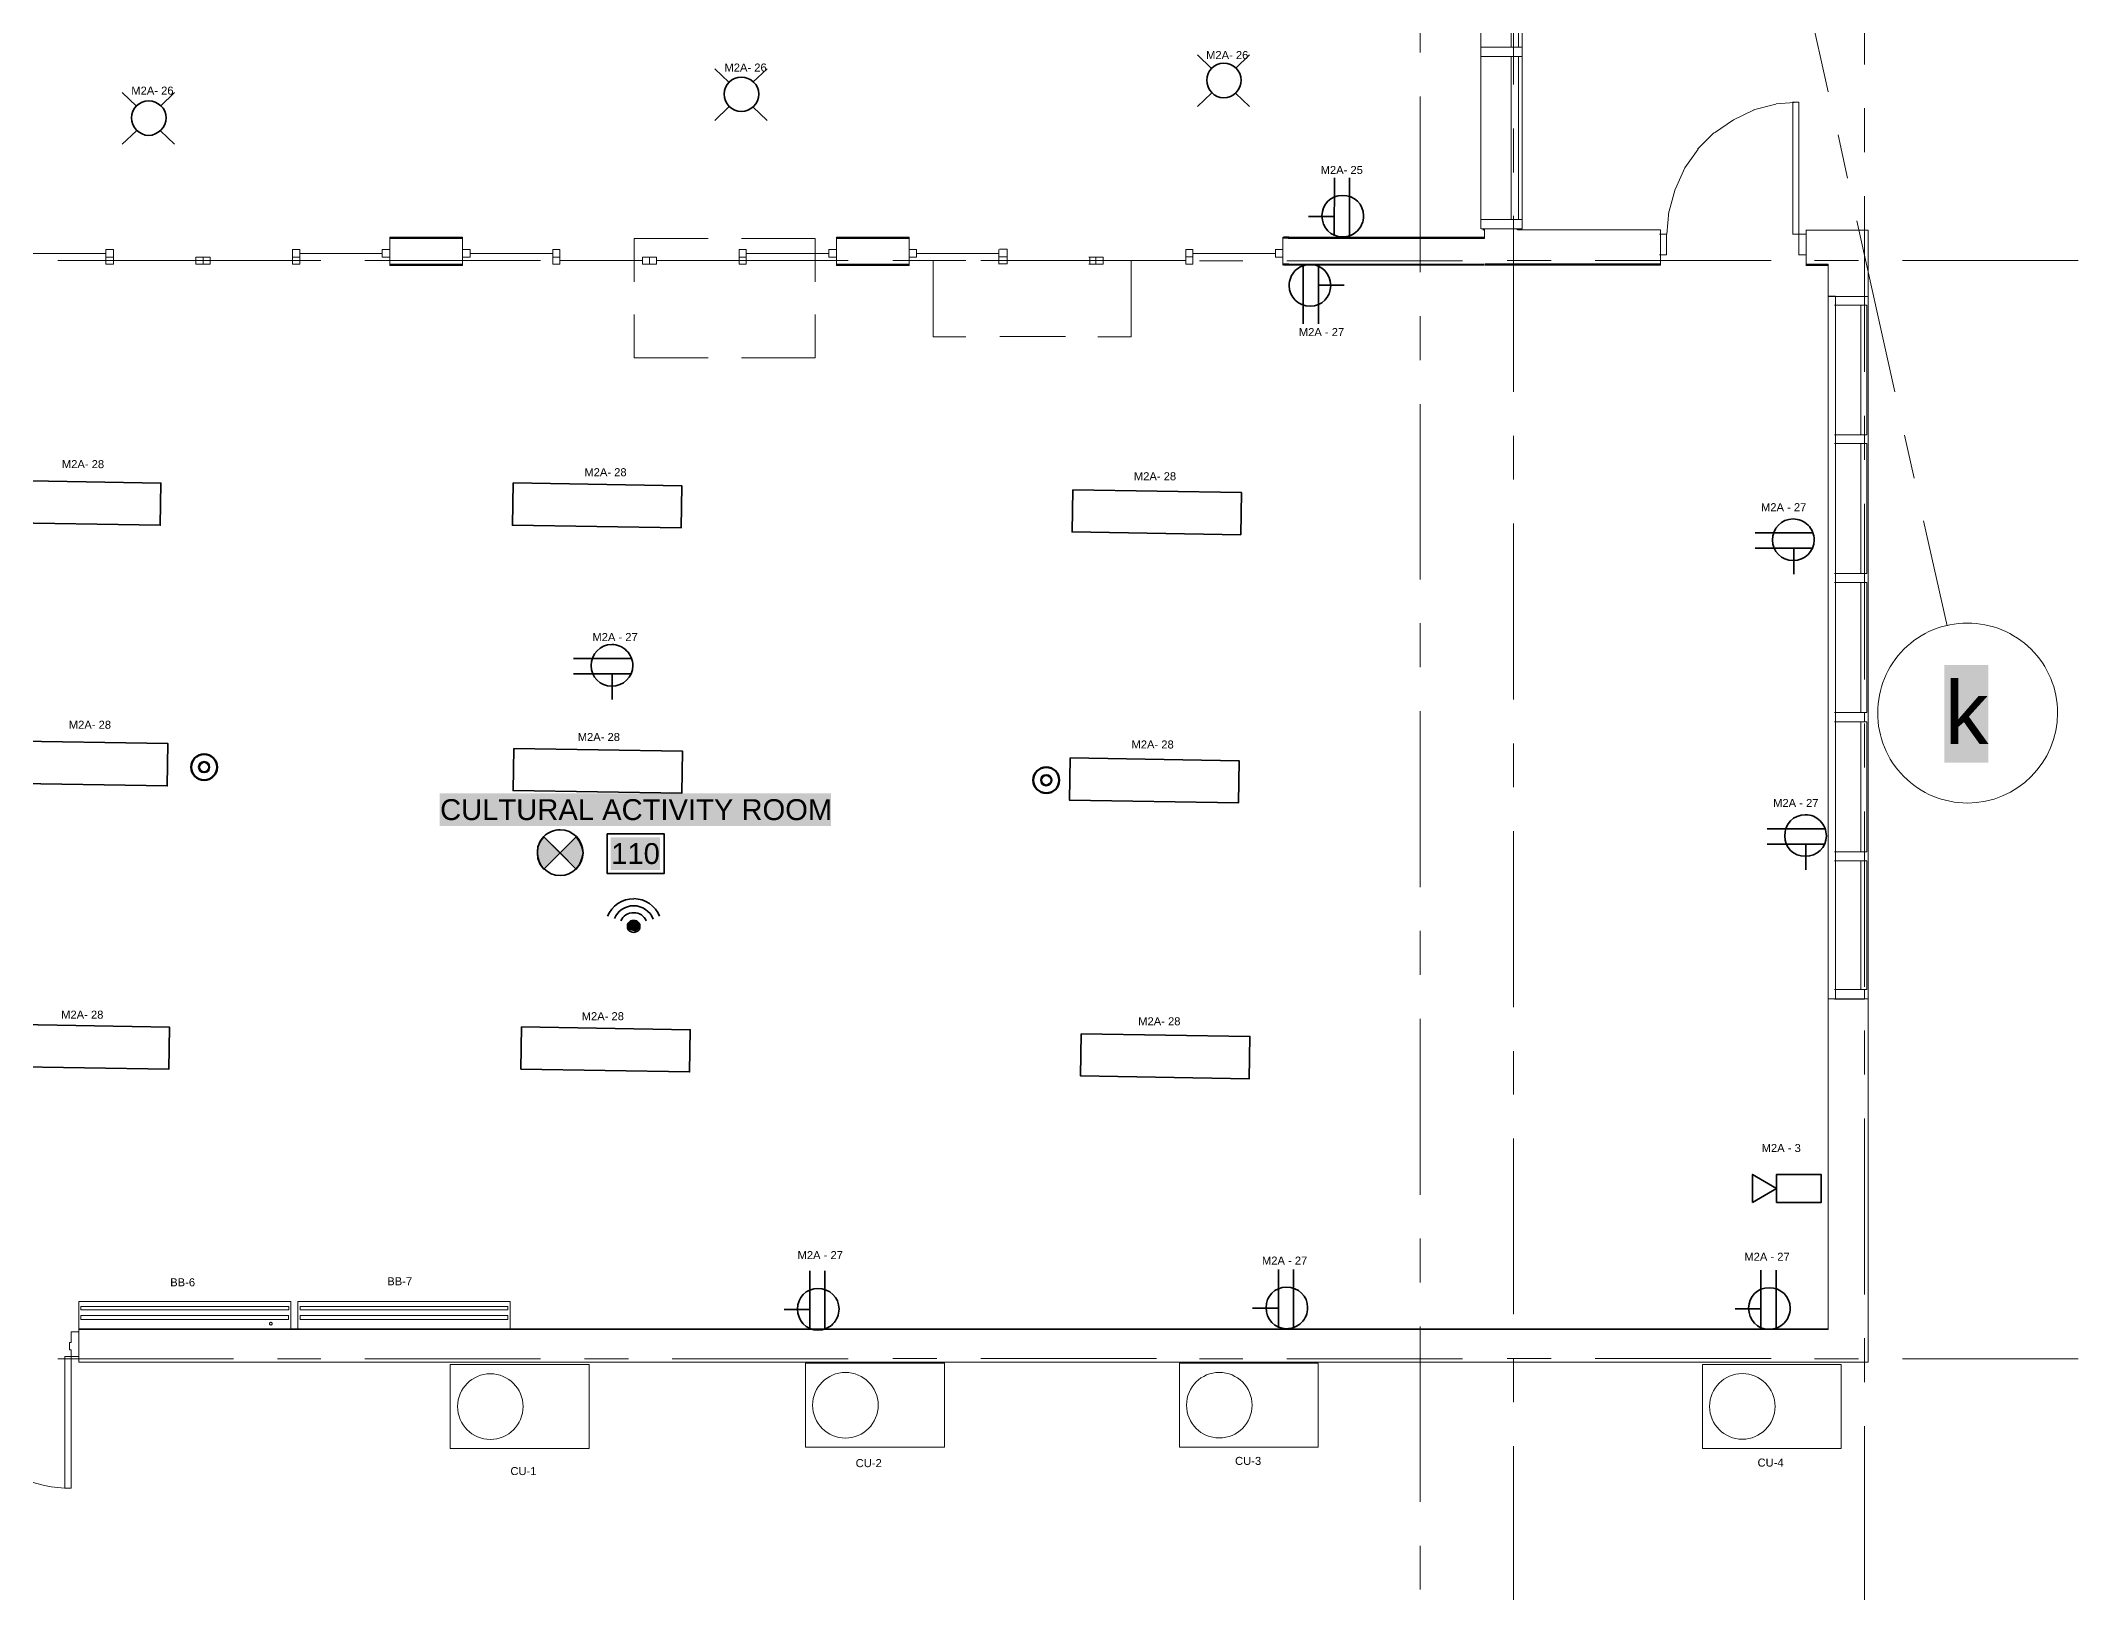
# Model space of a CAD drawing. Header units: millimetres. Extents: x 0.7 to 36.3, y 0.6 to 47.9.
# Drawn here: x 24.63 to 30.43, y 5.45 to 9.86 of the extents above; entities that cross this region are included whole.
import ezdxf

# ---------------------------------------------------------------- set-up
doc = ezdxf.new("R2010")
doc.units = ezdxf.units.MM
doc.header["$LTSCALE"] = 0.007
doc.linetypes.add('HIDDEN', pattern=[9.525, 6.35, -3.175])
doc.layers.add('Dotted', color=1, linetype='HIDDEN', lineweight=30, true_color=0xff0000)
doc.layers.add('PDF2_Geometry', color=7, linetype='Continuous')
doc.layers.add('PDF_Text', color=7, linetype='Continuous')
for name, color, linetype, true_color in [('PDF2_Solid Fills', 7, 'Continuous', 0x7f7f7f), ('PDF_Geometry', 7, 'Continuous', 0x777777), ('PDF_Solid Fills', 7, 'Continuous', 0xffffff)]:
    doc.layers.add(name, color=color, linetype=linetype, true_color=true_color)
doc.styles.add('PDF Arial', font='arial.ttf')

msp = doc.modelspace()

# ---------------------------------------------------------------- hatches: boundary and pattern name
at = {"layer": 'PDF2_Solid Fills', "transparency": 33554559}
for points in [[(26.1117, 7.5509), (26.0684, 7.5942), (26.065, 7.5942), (26.0484, 7.5675), (26.0467, 7.5509), (26.055, 7.5159), (26.0667, 7.5059)], [(26.1734, 7.5709), (26.1584, 7.5942), (26.155, 7.5942), (26.1117, 7.5509), (26.1584, 7.5042), (26.175, 7.5425)]]:
    msp.add_hatch(color=256, dxfattribs=at).paths.add_polyline_path(points)
at = {"layer": 'PDF_Solid Fills', "transparency": 33554559}
msp.add_hatch(color=7, dxfattribs=at).paths.add_polyline_path([(26.338, 7.3483), (26.3296, 7.3567), (26.3113, 7.3567), (26.303, 7.3467), (26.3063, 7.33), (26.3246, 7.325), (26.3363, 7.3317)])

# ---------------------------------------------------------------- linework, layer by layer
at = {"layer": 'Dotted', "color": 0, "linetype": 'Continuous', "lineweight": 5}
for points in [[(24.7419, 6.2723), (25.3455, 6.2723), (25.3455, 6.193), (24.7419, 6.193)], [(25.3657, 6.2723), (25.9693, 6.2723), (25.9693, 6.193), (25.3657, 6.193)], [(24.7478, 6.2587), (25.3393, 6.2587), (25.3393, 6.2489), (24.7478, 6.2489)], [(24.7478, 6.233), (25.3386, 6.233), (25.3386, 6.2211), (24.7478, 6.2211)], [(25.3716, 6.2587), (25.963, 6.2587), (25.963, 6.2489), (25.3716, 6.2489)], [(25.3716, 6.233), (25.9624, 6.233), (25.9624, 6.2211), (25.3716, 6.2211)], [(25.7991, 6.0932), (26.1944, 6.0932), (26.1944, 5.8545), (25.7991, 5.8545)], [(26.8092, 6.097), (27.2045, 6.097), (27.2045, 5.8583), (26.8092, 5.8583)], [(27.8729, 6.0972), (28.2682, 6.0972), (28.2682, 5.8584), (27.8729, 5.8584)], [(29.3607, 6.0937), (29.756, 6.0937), (29.756, 5.855), (29.3607, 5.855)]]:
    msp.add_lwpolyline(points, close=True, dxfattribs=at)
at = {"layer": 'Dotted', "color": 0, "linetype": 'Continuous', "lineweight": 200}
for centre, radius in [((25.0988, 7.7925), 0.0369), ((25.0988, 7.7925), 0.0147), ((27.4944, 7.7554), 0.0369), ((27.4944, 7.7554), 0.0147)]:
    msp.add_circle(centre, radius, dxfattribs=at)
at = {"layer": 'Dotted', "color": 0, "linetype": 'HIDDEN', "lineweight": 5}
msp.add_circle((25.2885, 6.2097), 0.00385, dxfattribs=at)
at = {"layer": 'Dotted', "color": 0, "linetype": 'Continuous', "lineweight": 5}
for centre in [(25.9129, 5.9739), (26.9229, 5.9777), (27.9866, 5.9778), (29.4744, 5.9744)]:
    msp.add_circle(centre, 0.0933, dxfattribs=at)
at = {"layer": 'PDF2_Geometry', "lineweight": 35}
for points in [[(28.3138, 9.4686), (28.3137, 9.3036)], [(28.3571, 9.4686), (28.357, 9.3036)], [(28.2404, 9.3587), (28.3137, 9.3586)], [(28.2252, 9.0537), (28.2252, 9.2187)], [(28.2685, 9.0537), (28.2685, 9.2187)], [(28.3419, 9.1637), (28.2685, 9.1637)], [(29.5105, 8.4584), (29.6755, 8.4584)], [(29.5105, 8.4151), (29.6755, 8.4151)], [(29.6205, 8.3417), (29.6205, 8.4151)], [(26.1499, 8.1012), (26.3148, 8.1012)], [(26.1499, 8.0579), (26.3148, 8.0579)], [(26.2598, 7.9845), (26.2598, 8.0579)], [(26.1567, 7.5025), (26.065, 7.5942)], [(26.065, 7.5025), (26.1567, 7.5942)], [(29.5451, 7.6171), (29.7101, 7.6171)], [(29.5451, 7.5738), (29.7101, 7.5738)], [(29.6551, 7.5005), (29.6551, 7.5738)], [(26.8216, 6.3597), (26.8216, 6.1947)], [(26.8649, 6.3597), (26.8649, 6.1947)], [(28.1546, 6.3635), (28.1546, 6.1985)], [(28.1979, 6.3635), (28.1979, 6.1985)], [(29.5273, 6.3619), (29.5273, 6.1969)], [(29.5706, 6.3619), (29.5706, 6.1969)], [(26.7483, 6.2497), (26.8216, 6.2497)], [(28.0812, 6.2535), (28.1546, 6.2535)], [(29.454, 6.2519), (29.5273, 6.2519)]]:
    msp.add_lwpolyline(points, dxfattribs=at)
for points in [[(24.4961, 8.6082), (24.976, 8.6005), (24.9741, 8.4805), (24.4942, 8.4882)], [(25.9775, 8.6006), (26.4574, 8.5928), (26.4555, 8.4728), (25.9756, 8.4806)], [(27.5696, 8.5813), (28.0495, 8.5735), (28.0476, 8.4535), (27.5677, 8.4613)], [(24.5159, 7.867), (24.9958, 7.8593), (24.9938, 7.7393), (24.5139, 7.747)], [(25.9795, 7.8458), (26.4594, 7.838), (26.4574, 7.718), (25.9775, 7.7258)], [(27.5628, 7.8185), (28.0427, 7.8108), (28.0408, 7.6908), (27.5608, 7.6985)], [(26.1117, 7.5492), (26.065, 7.5942), (26.055, 7.5809), (26.0484, 7.5659), (26.0467, 7.5492), (26.0484, 7.5325), (26.055, 7.5159), (26.065, 7.5025)], [(26.1117, 7.5492), (26.1567, 7.5025), (26.1667, 7.5159), (26.1734, 7.5325), (26.1767, 7.5492), (26.1734, 7.5659), (26.1667, 7.5809), (26.1567, 7.5942)], [(24.5203, 7.0611), (25.0002, 7.0534), (24.9983, 6.9334), (24.5183, 6.9412)], [(26.0017, 7.0535), (26.4816, 7.0457), (26.4797, 6.9257), (25.9998, 6.9335)], [(27.5938, 7.0342), (28.0737, 7.0264), (28.0718, 6.9064), (27.5918, 6.9142)], [(29.5036, 6.554), (29.5719, 6.594), (29.5036, 6.634)], [(29.5719, 6.554), (29.5719, 6.634), (29.6986, 6.634), (29.6986, 6.554)]]:
    msp.add_lwpolyline(points, close=True, dxfattribs=at)
msp.add_lwpolyline([(26.1767, 7.5492, 0.413494), (26.1117, 7.6142, 0.423077), (26.0467, 7.5492, 0.413494), (26.1117, 7.4842)], format="xyb", dxfattribs=at)
for centre, start, end in [((28.3373, 9.36), 269.72377, 0.20323), ((28.245, 9.1623), 89.76027, 180.23973), ((29.6191, 8.4386), 359.76027, 90.23973), ((26.2584, 8.0815), 359.76027, 90.23973), ((29.6537, 7.5974), 359.76027, 90.23973), ((26.8452, 6.2511), 269.76027, 0.23973), ((28.1782, 6.2549), 269.76027, 0.23973), ((29.5509, 6.2533), 269.76027, 0.23973)]:
    msp.add_arc(centre, 0.0597, start, end, dxfattribs=at)
for points in [[(28.2787, 9.3603), (28.2788, 9.3936), (28.3038, 9.4186), (28.3371, 9.4186)], [(28.3371, 9.4186), (28.3704, 9.4186), (28.3971, 9.3936), (28.3971, 9.3602)], [(28.337, 9.3003), (28.3037, 9.3003), (28.2787, 9.327), (28.2787, 9.3603)], [(28.2452, 9.222), (28.2785, 9.222), (28.3035, 9.1954), (28.3035, 9.162)], [(28.2452, 9.1037), (28.2119, 9.1037), (28.1852, 9.1287), (28.1852, 9.162)], [(28.3035, 9.162), (28.3035, 9.1287), (28.2785, 9.1037), (28.2452, 9.1037)], [(29.5605, 8.4384), (29.5605, 8.4717), (29.5855, 8.4984), (29.6189, 8.4984)], [(29.6189, 8.3801), (29.5855, 8.3801), (29.5605, 8.4051), (29.5605, 8.4384)], [(29.6789, 8.4384), (29.6789, 8.4051), (29.6522, 8.3801), (29.6189, 8.3801)], [(26.1999, 8.0812), (26.1999, 8.1145), (26.2249, 8.1412), (26.2582, 8.1412)], [(26.2582, 8.0229), (26.2249, 8.0229), (26.1999, 8.0479), (26.1999, 8.0812)], [(26.3182, 8.0812), (26.3182, 8.0479), (26.2915, 8.0229), (26.2582, 8.0229)], [(29.5951, 7.5971), (29.5951, 7.6305), (29.6201, 7.6571), (29.6534, 7.6571)], [(29.6534, 7.5388), (29.6201, 7.5388), (29.5951, 7.5638), (29.5951, 7.5971)], [(29.7134, 7.5971), (29.7134, 7.5638), (29.6868, 7.5388), (29.6534, 7.5388)], [(26.1767, 7.5492), (26.1767, 7.5142), (26.1467, 7.4842), (26.1117, 7.4842)], [(26.7866, 6.2513), (26.7866, 6.2847), (26.8116, 6.3097), (26.8449, 6.3097)], [(26.8449, 6.3097), (26.8783, 6.3097), (26.9049, 6.2847), (26.9049, 6.2513)], [(28.1196, 6.2552), (28.1196, 6.2885), (28.1446, 6.3135), (28.1779, 6.3135)], [(28.1779, 6.3135), (28.2112, 6.3135), (28.2379, 6.2885), (28.2379, 6.2552)], [(29.4923, 6.2536), (29.4923, 6.2869), (29.5173, 6.3119), (29.5506, 6.3119)], [(29.5506, 6.3119), (29.5839, 6.3119), (29.6106, 6.2869), (29.6106, 6.2536)], [(26.8449, 6.1913), (26.8116, 6.1913), (26.7866, 6.218), (26.7866, 6.2513)], [(28.1779, 6.1952), (28.1446, 6.1952), (28.1196, 6.2218), (28.1196, 6.2552)], [(29.5506, 6.1936), (29.5173, 6.1936), (29.4923, 6.2202), (29.4923, 6.2536)]]:
    msp.add_open_spline(points, degree=3, dxfattribs=at)
at = {"layer": 'PDF_Geometry', "lineweight": 9}
for points in [[(28.7304, 10.2685), (28.7304, 9.8268)], [(28.8479, 10.2688), (28.8479, 9.8271)], [(28.7304, 9.8268), (28.7304, 9.3501)], [(28.8479, 9.8271), (28.8479, 9.3504)], [(25.8339, 9.298), (25.8339, 9.2963), (25.6273, 9.2963), (25.6273, 9.298), (25.6273, 9.2996), (25.8339, 9.2996)], [(27.1039, 9.298), (27.1039, 9.2963), (26.8972, 9.2963), (26.8972, 9.298), (26.8972, 9.2996), (27.1039, 9.2996)], [(28.1696, 9.2988), (28.1846, 9.2988)], [(28.1825, 9.298), (28.7408, 9.298)], [(25.8339, 9.2213), (25.8339, 9.2196), (25.6273, 9.2196), (25.6273, 9.2213), (25.6273, 9.223), (25.8339, 9.223)], [(25.6273, 9.2213), (25.8339, 9.2213)], [(27.1039, 9.2213), (27.1039, 9.2196), (26.8972, 9.2196), (26.8972, 9.2213), (26.8972, 9.223), (27.1039, 9.223)], [(26.8972, 9.2213), (27.1039, 9.2213)], [(28.1696, 9.2221), (28.1846, 9.2221)], [(28.1825, 9.2214), (28.7408, 9.2214)], [(29.2417, 9.2222), (28.7433, 9.2222)], [(29.7391, 9.1069), (29.7391, 8.7386)], [(29.7391, 9.1069), (29.7391, 8.7386)], [(29.7391, 8.7136), (29.7391, 8.3436)], [(29.7391, 8.7136), (29.7391, 8.3436)], [(29.7391, 8.3186), (29.7391, 7.9485)], [(29.7391, 8.3186), (29.7391, 7.9485)], [(29.7391, 7.9219), (29.7391, 7.5519)], [(29.7391, 7.9219), (29.7391, 7.5519)], [(29.7391, 7.5269), (29.7391, 7.1602)], [(29.7391, 7.5269), (29.7391, 7.1602)], [(24.7419, 6.193), (29.7184, 6.193)]]:
    msp.add_lwpolyline(points, close=True, dxfattribs=at)
for points in [[(29.822, 9.7912), (29.822, 10.2895)], [(28.8237, 9.7335), (28.8237, 10.2335)], [(29.7184, 9.7128), (29.6101, 10.1994)], [(28.5577, 9.8248), (28.5577, 9.9498)], [(28.5577, 9.1998), (28.5577, 9.6998)], [(29.5704, 9.6785), (29.6355, 9.6835)], [(29.3956, 9.5969), (29.4489, 9.6335)], [(29.4494, 9.6337), (29.5077, 9.662)], [(29.5065, 9.6616), (29.5698, 9.6783)], [(29.822, 9.5413), (29.822, 9.6662)], [(28.8237, 9.4835), (28.8237, 9.6085)], [(29.347, 9.5496), (29.3937, 9.5962)], [(29.7736, 9.4679), (29.747, 9.5912)], [(29.3104, 9.4968), (29.3488, 9.5501)], [(29.2841, 9.4369), (29.3108, 9.4969)], [(29.2664, 9.3733), (29.2831, 9.4366)], [(29.822, 8.9163), (29.822, 9.4163)], [(28.8237, 8.8601), (28.8237, 9.3601)], [(29.2592, 9.3081), (29.2658, 9.3731)], [(29.9084, 8.8595), (29.8001, 9.3462)], [(25.6273, 9.298), (25.8339, 9.298), (25.6273, 9.298)], [(26.8972, 9.298), (27.1039, 9.298), (26.8972, 9.298)], [(28.1673, 9.2963), (28.1673, 9.298), (28.1673, 9.2997)], [(28.1673, 9.2997), (28.1673, 9.2997)], [(28.1673, 9.2997), (28.1673, 9.2997)], [(28.1673, 9.298), (28.1673, 9.298)], [(28.1673, 9.298), (28.1673, 9.298)], [(28.1673, 9.298), (28.1673, 9.298)], [(28.1846, 9.3004), (28.1696, 9.3004)], [(28.1846, 9.2988), (28.1696, 9.2988)], [(28.1846, 9.2971), (28.1696, 9.2971)], [(28.7408, 9.2997), (28.1825, 9.2997)], [(28.7408, 9.2964), (28.1825, 9.2964)], [(28.7373, 9.3197), (28.7373, 9.323)], [(28.7373, 9.3197), (28.7373, 9.3197)], [(28.7408, 9.3236), (28.7408, 9.3202), (28.7408, 9.3236), (28.7408, 9.3202), (28.7392, 9.3202)], [(28.7392, 9.323), (28.7408, 9.323), (28.7408, 9.3197), (28.7392, 9.3197)], [(28.7408, 9.3202), (28.7408, 9.3202)], [(28.7408, 9.3202), (28.7408, 9.3202)], [(28.7408, 9.3202), (28.7408, 9.3202)], [(28.7408, 9.3202), (28.7408, 9.3202)], [(24.6823, 9.233), (25.1823, 9.233)], [(25.3073, 9.233), (25.4306, 9.233)], [(25.5556, 9.233), (26.0556, 9.233)], [(26.1806, 9.233), (26.3056, 9.233)], [(26.4306, 9.233), (26.9306, 9.233)], [(27.0578, 9.2337), (27.1828, 9.2337)], [(27.3081, 9.2338), (27.8081, 9.2338)], [(27.9299, 9.2328), (28.0533, 9.2328)], [(28.1673, 9.2197), (28.1673, 9.2213), (28.1673, 9.223)], [(28.1673, 9.2213), (28.1673, 9.2213)], [(28.1673, 9.2213), (28.1673, 9.2213)], [(28.1673, 9.2213), (28.1673, 9.2213)], [(28.1673, 9.2213), (28.1673, 9.2213)], [(28.1673, 9.2213), (28.1673, 9.2213)], [(28.1846, 9.2238), (28.1696, 9.2238)], [(28.1846, 9.2221), (28.1696, 9.2221)], [(28.1846, 9.2204), (28.1696, 9.2204)], [(28.1786, 9.2329), (28.6786, 9.2329)], [(28.7408, 9.2231), (28.1825, 9.2231)], [(28.7408, 9.2197), (28.1825, 9.2197)], [(28.7433, 9.2239), (29.2417, 9.2239), (29.2417, 9.2222), (29.2417, 9.2205), (28.7433, 9.2205)], [(28.8058, 9.2336), (28.9308, 9.2336)], [(29.0559, 9.2336), (29.556, 9.2336)], [(29.2417, 9.2222), (29.2417, 9.2222)], [(29.2417, 9.2222), (29.2417, 9.2222)], [(29.2417, 9.2222), (29.2417, 9.2222)], [(29.2417, 9.2222), (29.2417, 9.2222)], [(29.2417, 9.2222), (29.2417, 9.2222)], [(29.6551, 9.2228), (29.7184, 9.2228), (29.7184, 9.2212), (29.6551, 9.2212), (29.7184, 9.2212)], [(29.6551, 9.2195), (29.7184, 9.2195)], [(29.6562, 9.2199), (29.6562, 9.2215), (29.6562, 9.2232)], [(29.6562, 9.2215), (29.6562, 9.2215)], [(29.6562, 9.2215), (29.6562, 9.2215)], [(29.6562, 9.2215), (29.6562, 9.2215)], [(29.6562, 9.2215), (29.6562, 9.2215)], [(29.6562, 9.2215), (29.6562, 9.2215)], [(29.6797, 9.2333), (29.8047, 9.2333)], [(29.93, 9.2333), (30.43, 9.2333)], [(29.7184, 7.1329), (29.7184, 9.1312)], [(29.7209, 9.1319), (29.7391, 9.1319)], [(29.8223, 9.1314), (29.8324, 9.1314), (29.8324, 7.1331), (29.8223, 7.1331)], [(28.5577, 8.9498), (28.5577, 9.0748)], [(28.5577, 8.3265), (28.5577, 8.8248)], [(29.822, 8.6663), (29.822, 8.7913)], [(28.8237, 8.6101), (28.8237, 8.7351)], [(29.9636, 8.6146), (29.9353, 8.7363)], [(29.822, 8.0413), (29.822, 8.5413)], [(28.8237, 7.9851), (28.8237, 8.4851)], [(30.0569, 8.1946), (29.9902, 8.4929)], [(28.5577, 8.0765), (28.5577, 8.2015)], [(28.5577, 7.4515), (28.5577, 7.9515)], [(29.822, 7.7913), (29.822, 7.9163)], [(28.8237, 7.7351), (28.8237, 7.8601)], [(29.822, 7.168), (29.822, 7.6663)], [(28.8237, 7.1101), (28.8237, 7.6101)], [(28.5577, 7.2015), (28.5577, 7.3265)], [(29.7391, 7.1335), (29.7209, 7.1335)], [(28.5577, 6.5765), (28.5577, 7.0765)], [(29.822, 6.918), (29.822, 7.043)], [(28.8237, 6.8618), (28.8237, 6.9851)], [(29.822, 6.293), (29.822, 6.793)], [(28.8237, 6.2367), (28.8237, 6.7367)], [(28.5577, 6.3265), (28.5577, 6.4515)], [(24.7423, 6.1164), (24.7207, 6.1164), (24.7207, 6.1348), (24.7157, 6.1348), (24.7157, 6.1564), (24.7207, 6.1564), (24.7207, 6.1864), (24.7423, 6.1864)], [(29.7184, 6.1947), (24.7419, 6.1947)], [(29.7184, 6.193), (24.7419, 6.193)], [(24.7423, 6.1931), (24.7423, 6.1947)], [(24.7423, 6.1931), (24.7423, 6.1931)], [(28.5577, 5.7032), (28.5577, 6.2015)], [(29.7184, 6.193), (29.7184, 6.193)], [(29.822, 6.0431), (29.822, 6.1681)], [(24.6823, 6.1098), (25.1823, 6.1098)], [(25.3073, 6.1098), (25.4306, 6.1098)], [(25.5556, 6.1098), (26.0556, 6.1098)], [(26.1806, 6.1098), (26.3056, 6.1098)], [(26.4306, 6.1098), (26.9306, 6.1098)], [(27.0578, 6.1103), (27.1828, 6.1103)], [(27.3081, 6.1103), (27.8081, 6.1103)], [(27.9299, 6.1096), (28.0533, 6.1096)], [(28.1786, 6.1097), (28.6786, 6.1097)], [(28.8058, 6.1102), (28.9308, 6.1102)], [(28.8237, 5.9867), (28.8237, 6.1117)], [(29.0559, 6.1102), (29.556, 6.1102)], [(29.6797, 6.11), (29.8047, 6.11)], [(29.93, 6.11), (30.43, 6.11)], [(29.822, 5.4181), (29.822, 5.9181)], [(28.8237, 5.3617), (28.8237, 5.8617)], [(28.5577, 5.4532), (28.5577, 5.5782)]]:
    msp.add_lwpolyline(points, dxfattribs=at)
at = {"layer": 'PDF_Geometry', "lineweight": 13}
for points in [[(28.8168, 10.2544), (28.8168, 9.8395)], [(28.8191, 9.8403), (28.8375, 9.8403), (28.8375, 10.2553), (28.8191, 10.2553)], [(28.8168, 9.8128), (28.8168, 9.3495)], [(28.8191, 9.3503), (28.8375, 9.3503), (28.8375, 9.8136), (28.8191, 9.8136)], [(29.6355, 9.3085), (29.6355, 9.6835), (29.6171, 9.6835)], [(29.6182, 9.6838), (29.6182, 9.3088)], [(29.239, 9.2497), (29.2589, 9.2497), (29.2589, 9.308), (29.239, 9.308)], [(29.2417, 9.3089), (29.2417, 9.2505)], [(29.6171, 9.3085), (29.6355, 9.3085), (29.6355, 9.2501)], [(29.6345, 9.2499), (29.6562, 9.2499), (29.6562, 9.3082), (29.6345, 9.3082)], [(24.819, 9.253), (24.5857, 9.253)], [(25.0756, 9.233), (24.8407, 9.233)], [(25.1156, 9.233), (25.3506, 9.233)], [(25.3706, 9.253), (25.6056, 9.253)], [(26.0906, 9.253), (25.8556, 9.253)], [(26.3456, 9.233), (26.1106, 9.233)], [(26.3856, 9.233), (26.6206, 9.233)], [(26.6406, 9.253), (26.8756, 9.253)], [(27.359, 9.253), (27.1257, 9.253)], [(27.359, 9.223), (27.359, 9.243), (27.359, 9.2647)], [(27.3615, 9.2239), (27.3832, 9.2239), (27.3832, 9.2438), (27.3615, 9.2438), (27.3832, 9.2438), (27.3832, 9.2655), (27.3615, 9.2655)], [(27.6181, 9.2338), (27.3831, 9.2338)], [(27.6354, 9.2429), (27.6354, 9.2229), (27.6354, 9.2429), (27.6154, 9.2429)], [(27.6354, 9.2229), (27.6154, 9.2229)], [(27.6181, 9.2238), (27.6181, 9.2438)], [(27.6361, 9.2231), (27.6561, 9.2231), (27.6561, 9.2431), (27.6361, 9.2431)], [(27.6561, 9.2331), (27.891, 9.2331)], [(27.891, 9.2231), (27.891, 9.2431), (27.891, 9.2648)], [(27.8917, 9.2233), (27.9117, 9.2233), (27.9117, 9.2434), (27.8917, 9.2434), (27.9117, 9.2434), (27.9117, 9.265), (27.8917, 9.265)], [(27.9116, 9.2533), (28.1466, 9.2533)], [(28.1457, 9.243), (28.1673, 9.243), (28.1673, 9.2647), (28.1457, 9.2647)], [(28.1466, 9.2433), (28.1466, 9.265)]]:
    msp.add_lwpolyline(points, dxfattribs=at)
at = {"layer": 'PDF_Geometry', "lineweight": 35}
for points in [[(27.9242, 9.8179), (27.9642, 9.7796)], [(28.0725, 9.8179), (28.0325, 9.7796)], [(26.5518, 9.7784), (26.5918, 9.7401)], [(26.7001, 9.7784), (26.6601, 9.7401)], [(24.8659, 9.7108), (24.9059, 9.6725)], [(25.0142, 9.7108), (24.9742, 9.6725)], [(27.9242, 9.6712), (27.9642, 9.7096)], [(28.0725, 9.6712), (28.0325, 9.7096)], [(26.5518, 9.6318), (26.5918, 9.6701)], [(26.7001, 9.6318), (26.6601, 9.6701)], [(24.8659, 9.5642), (24.9059, 9.6025)], [(25.0142, 9.5642), (24.9742, 9.6025)]]:
    msp.add_lwpolyline(points, dxfattribs=at)
at = {"layer": 'PDF_Geometry', "lineweight": 18}
for points in [[(28.7304, 9.8401), (28.7304, 9.8135)], [(28.7312, 9.8137), (28.8479, 9.8137), (28.8479, 9.8404), (28.7312, 9.8404)], [(28.7304, 9.3501), (28.7304, 9.3235)], [(28.7312, 9.3237), (28.8479, 9.3237), (28.8479, 9.3504), (28.7312, 9.3504)], [(28.1673, 9.223), (28.1673, 9.2663), (28.1673, 9.2963)], [(28.1846, 9.2971), (28.1696, 9.2971)], [(28.1825, 9.2964), (28.7408, 9.2964), (28.7408, 9.3197), (28.7408, 9.323)], [(28.7424, 9.3236), (28.834, 9.3236), (28.834, 9.3202)], [(29.2417, 9.2672), (29.2417, 9.3205), (28.835, 9.3205)], [(29.7184, 9.3195), (29.6551, 9.3195)], [(29.6562, 9.3199), (29.6562, 9.2665)], [(29.7191, 9.3197), (29.8324, 9.3197), (29.8324, 9.2664), (29.8324, 9.1314), (29.7191, 9.1314)], [(28.1696, 9.2238), (28.1846, 9.2238)], [(28.7408, 9.2231), (28.1825, 9.2231)], [(28.7433, 9.2239), (29.2417, 9.2239), (29.2417, 9.2505)], [(29.7184, 9.1312), (29.7184, 9.2228), (29.6551, 9.2228)], [(29.6562, 9.2232), (29.6562, 9.2499)], [(24.7419, 6.193), (29.7184, 6.193), (29.7184, 7.1329)], [(29.7191, 7.1331), (29.8324, 7.1331), (29.8324, 6.1931), (29.8324, 6.0998), (24.7426, 6.0998)], [(24.7423, 6.0998), (24.7423, 6.1931)]]:
    msp.add_lwpolyline(points, dxfattribs=at)
for points in [[(25.8339, 9.2663), (25.8339, 9.2963), (25.6273, 9.2963), (25.6273, 9.2663), (25.6273, 9.223), (25.8339, 9.223)], [(26.8972, 9.2963), (26.8972, 9.2663), (26.8972, 9.223), (27.1039, 9.223), (27.1039, 9.2663), (27.1039, 9.2963)], [(29.822, 9.1313), (29.822, 9.1063), (29.7369, 9.1063), (29.822, 9.1063), (29.822, 9.1313), (29.7369, 9.1313)], [(29.7391, 9.1069), (29.7391, 9.1319)], [(29.822, 8.7129), (29.822, 8.7379), (29.7369, 8.7379), (29.822, 8.7379), (29.822, 8.7129), (29.7369, 8.7129)], [(29.7391, 8.7386), (29.7391, 8.7136)], [(29.822, 8.318), (29.822, 8.343), (29.7369, 8.343), (29.822, 8.343), (29.822, 8.318), (29.7369, 8.318)], [(29.7391, 8.3436), (29.7391, 8.3186)], [(29.822, 7.9213), (29.822, 7.948), (29.7369, 7.948), (29.822, 7.948), (29.822, 7.9213), (29.7369, 7.9213)], [(29.7391, 7.9485), (29.7391, 7.9219)], [(29.822, 7.5263), (29.822, 7.5513), (29.7369, 7.5513), (29.822, 7.5513), (29.822, 7.5263), (29.7369, 7.5263)], [(29.7391, 7.5519), (29.7391, 7.5269)], [(29.822, 7.133), (29.822, 7.1597), (29.7369, 7.1597), (29.822, 7.1597), (29.822, 7.133), (29.7369, 7.133)], [(29.7391, 7.1602), (29.7391, 7.1335)]]:
    msp.add_lwpolyline(points, close=True, dxfattribs=at)
at = {"layer": 'PDF_Geometry', "color": 8, "lineweight": 9, "true_color": 0x7f7f7f}
for points in [[(26.3223, 9.173), (26.3223, 9.2963), (26.5323, 9.2963)], [(26.6272, 9.2963), (26.8372, 9.2963), (26.8372, 9.173)], [(27.1724, 9.233), (27.2657, 9.233)], [(27.1725, 9.0164), (27.1725, 9.233)], [(27.3624, 9.2336), (27.549, 9.2336)], [(27.6406, 9.233), (27.7355, 9.233), (27.7355, 9.0163), (27.6406, 9.0163)], [(26.5323, 8.9563), (26.3223, 8.9563), (26.3223, 9.0796)], [(26.8372, 9.0796), (26.8372, 8.9563), (26.6272, 8.9563)], [(27.2657, 9.0164), (27.1724, 9.0164)], [(27.549, 9.0169), (27.3624, 9.0169)]]:
    msp.add_lwpolyline(points, dxfattribs=at)
at = {"layer": 'PDF_Geometry', "lineweight": 13}
for points in [[(24.819, 9.243), (24.819, 9.2646), (24.8407, 9.2646), (24.8407, 9.243)], [(24.819, 9.223), (24.819, 9.243), (24.8407, 9.243), (24.8407, 9.223)], [(25.0756, 9.223), (25.0756, 9.243), (25.0956, 9.243), (25.0956, 9.223)], [(25.1156, 9.223), (25.1156, 9.243), (25.0956, 9.243), (25.0956, 9.223)], [(25.3706, 9.243), (25.3706, 9.2646), (25.3506, 9.2646), (25.3506, 9.243)], [(25.3706, 9.223), (25.3706, 9.243), (25.3506, 9.243), (25.3506, 9.223)], [(25.6273, 9.243), (25.6273, 9.2646), (25.6056, 9.2646), (25.6056, 9.243)], [(25.8339, 9.243), (25.8339, 9.2646), (25.8556, 9.2646), (25.8556, 9.243)], [(26.0906, 9.243), (26.0906, 9.2646), (26.1106, 9.2646), (26.1106, 9.243)], [(26.0906, 9.223), (26.0906, 9.243), (26.1106, 9.243), (26.1106, 9.223)], [(26.3456, 9.223), (26.3456, 9.243), (26.3656, 9.243), (26.3656, 9.223)], [(26.3856, 9.223), (26.3856, 9.243), (26.3656, 9.243), (26.3656, 9.223)], [(26.6406, 9.243), (26.6406, 9.2646), (26.6206, 9.2646), (26.6206, 9.243)], [(26.6406, 9.223), (26.6406, 9.243), (26.6206, 9.243), (26.6206, 9.223)], [(26.8972, 9.243), (26.8972, 9.2646), (26.8756, 9.2646), (26.8756, 9.243)], [(27.1039, 9.243), (27.1039, 9.2646), (27.1256, 9.2646), (27.1256, 9.243)], [(29.8289, 8.738), (29.8289, 9.1063), (29.8106, 9.1063), (29.8289, 9.1063), (29.8289, 8.738), (29.8106, 8.738)], [(29.8116, 9.1067), (29.8116, 8.7383)], [(29.8289, 8.343), (29.8289, 8.713), (29.8106, 8.713), (29.8289, 8.713), (29.8289, 8.343), (29.8106, 8.343)], [(29.8116, 8.7133), (29.8116, 8.3433)], [(29.8289, 7.9481), (29.8289, 8.318), (29.8106, 8.318), (29.8289, 8.318), (29.8289, 7.9481), (29.8106, 7.9481)], [(29.8116, 8.3183), (29.8116, 7.9483)], [(29.8289, 7.5514), (29.8289, 7.9214), (29.8106, 7.9214), (29.8289, 7.9214), (29.8289, 7.5514), (29.8106, 7.5514)], [(29.8116, 7.9217), (29.8116, 7.5517)], [(29.8289, 7.1597), (29.8289, 7.5264), (29.8106, 7.5264), (29.8289, 7.5264), (29.8289, 7.1597), (29.8106, 7.1597)], [(29.8116, 7.5267), (29.8116, 7.16)], [(24.7423, 6.1864), (24.7207, 6.1864), (24.7207, 6.1564), (24.7157, 6.1564), (24.7157, 6.1348), (24.7207, 6.1348), (24.7207, 6.1164), (24.7423, 6.1164)], [(24.7207, 5.7414), (24.7023, 5.7414), (24.7023, 6.1164), (24.7207, 6.1164)]]:
    msp.add_lwpolyline(points, close=True, dxfattribs=at)
at = {"layer": 'PDF_Geometry', "lineweight": 9}
msp.add_lwpolyline([(30.1145, 8.202, 0.416658), (29.8596, 7.947, 0.415315), (30.1145, 7.6903, 0.414084), (30.3713, 7.947, 0.415408)], format="xyb", close=True, dxfattribs=at)
at = {"layer": 'PDF_Geometry', "color": 7, "lineweight": 35}
msp.add_lwpolyline([(26.2456, 7.603), (26.4073, 7.603), (26.4073, 7.4897), (26.2456, 7.4897)], close=True, dxfattribs=at)
at = {"layer": 'PDF_Geometry', "lineweight": 35}
msp.add_lwpolyline([(26.303, 7.34), (26.303, 7.335), (26.3046, 7.33), (26.308, 7.3267), (26.3113, 7.325), (26.3163, 7.3233), (26.3213, 7.3217), (26.3246, 7.3233), (26.3296, 7.325), (26.333, 7.3267), (26.3363, 7.33), (26.338, 7.335), (26.338, 7.34), (26.338, 7.345), (26.3363, 7.3483), (26.333, 7.3517), (26.3296, 7.355), (26.3246, 7.3567), (26.3213, 7.3567), (26.3163, 7.3567), (26.3113, 7.355), (26.308, 7.3517), (26.3046, 7.3483), (26.303, 7.345)], close=True, dxfattribs=at)
at = {"layer": 'PDF_Geometry', "lineweight": 9}
msp.add_lwpolyline([(23.9707, 5.7414, 0.413301), (24.3457, 6.1198, 0.413301), (24.7207, 5.7414)], format="xyb", dxfattribs=at)
at = {"layer": 'PDF_Geometry', "lineweight": 35}
for centre, radius, start, end in [((26.6268, 9.7067), 0.0484, 90.04113, 179.95887), ((27.9992, 9.7462), 0.0484, 90.04113, 179.95887), ((24.9409, 9.6391), 0.0484, 90.04113, 179.95887), ((26.3207, 7.3388), 0.0796, 21.82565, 89.6006)]:
    msp.add_arc(centre, radius, start, end, dxfattribs=at)
for points in [[(26.6268, 9.7551), (26.6535, 9.7551), (26.6768, 9.7334), (26.6768, 9.7068)], [(27.9992, 9.6962), (27.9725, 9.6962), (27.9508, 9.7196), (27.9508, 9.7462)], [(27.9992, 9.7946), (28.0258, 9.7946), (28.0492, 9.7729), (28.0492, 9.7462)], [(28.0492, 9.7462), (28.0492, 9.7196), (28.0258, 9.6962), (27.9992, 9.6962)], [(24.9409, 9.6875), (24.9675, 9.6875), (24.9909, 9.6658), (24.9909, 9.6392)], [(26.6268, 9.6568), (26.6001, 9.6568), (26.5785, 9.6801), (26.5785, 9.7068)], [(26.6768, 9.7068), (26.6768, 9.6801), (26.6535, 9.6568), (26.6268, 9.6568)], [(24.9409, 9.5892), (24.9142, 9.5892), (24.8925, 9.6125), (24.8925, 9.6392)], [(24.9909, 9.6392), (24.9909, 9.6125), (24.9675, 9.5892), (24.9409, 9.5892)], [(26.2463, 7.3683), (26.258, 7.3983), (26.288, 7.4183), (26.3213, 7.4183)], [(26.2663, 7.3617), (26.2746, 7.3833), (26.2963, 7.3983), (26.3213, 7.3983)], [(26.2846, 7.355), (26.2896, 7.37), (26.3046, 7.3783), (26.3213, 7.3783)], [(26.3213, 7.3983), (26.3446, 7.3983), (26.368, 7.3833), (26.3763, 7.36)], [(26.3213, 7.3783), (26.3363, 7.3783), (26.3513, 7.37), (26.3563, 7.355)]]:
    msp.add_open_spline(points, degree=3, dxfattribs=at)
at = {"layer": 'PDF_Solid Fills', "lineweight": 9, "transparency": 33554559}
msp.add_solid([(30.0494, 8.0832), (30.1744, 8.0832), (30.0494, 7.8048), (30.1744, 7.8048)], dxfattribs=at)
at = {"layer": 'PDF_Solid Fills', "lineweight": 35, "transparency": 33554559}
for points in [[(25.769, 7.6247), (26.8822, 7.6247), (25.769, 7.718), (26.8822, 7.718)], [(26.2556, 7.4997), (26.3956, 7.4997), (26.2556, 7.593), (26.3956, 7.593)]]:
    msp.add_solid(points, dxfattribs=at)

# ---------------------------------------------------------------- texts
at = {"layer": 'PDF_Text', "attachment_point": 4, "style": 'PDF Arial'}
for s, insert, char_height in [('M2A- 26', (27.949, 9.8175), 0.02276), ('M2A- 26', (26.5789, 9.782), 0.02276), ('M2A- 26', (24.8916, 9.7164), 0.02276), ('M2A- 25', (28.2749, 9.4907), 0.02276), ('M2A - 27', (28.2128, 9.0298), 0.02276), ('M2A- 28', (24.6941, 8.6541), 0.02276), ('M2A- 28', (26.1804, 8.6311), 0.02276), ('M2A- 28', (27.7436, 8.6196), 0.02276), ('M2A - 27', (29.5275, 8.5318), 0.02276), ('M2A - 27', (26.2033, 8.1624), 0.02276), ('M2A- 28', (24.7138, 7.9129), 0.02276), ('M2A- 28', (26.1615, 7.878), 0.02276), ('M2A- 28', (27.7368, 7.8568), 0.02276), ('CULTURAL ACTIVITY ROOM', (25.77, 7.6712), 0.059386), ('M2A - 27', (29.562, 7.6905), 0.02276), ('110', (26.2567, 7.5462), 0.05939), ('M2A- 28', (24.692, 7.0883), 0.02276), ('M2A- 28', (26.1728, 7.084), 0.02276), ('M2A- 28', (27.7559, 7.0695), 0.02276), ('M2A - 3', (29.5294, 6.7091), 0.02276), ('M2A - 27', (26.7869, 6.4046), 0.02276), ('M2A - 27', (28.1079, 6.3891), 0.02276), ('M2A - 27', (29.4802, 6.4), 0.02276), ('BB-6', (25.0023, 6.3272), 0.02276), ('BB-7', (25.6198, 6.3302), 0.02276), ('CU-1', (25.97, 5.7903), 0.02276), ('CU-2', (26.9522, 5.8129), 0.02276), ('CU-3', (28.0315, 5.8192), 0.02276), ('CU-4', (29.5177, 5.8144), 0.02276)]:
    msp.add_mtext(s, dxfattribs=dict(at, insert=insert, char_height=char_height))
at = {"layer": 'PDF_Text', "color": 8, "true_color": 0x777777, "insert": (30.05, 7.9472), "char_height": 0.1787, "attachment_point": 4, "style": 'PDF Arial'}
msp.add_mtext('k', dxfattribs=at)

doc.saveas('drawing.dxf')
